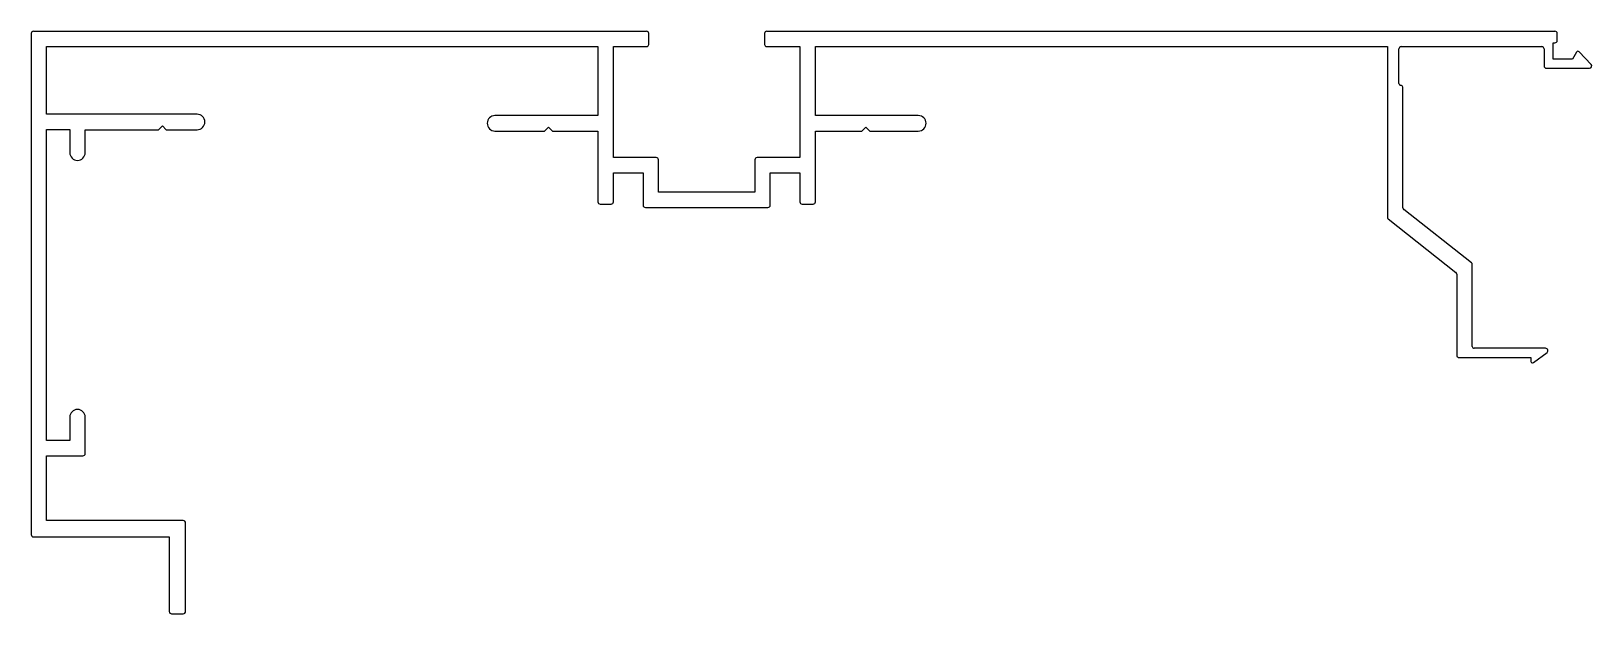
# Model space of a CAD drawing. Extents: x 2460 to 2662, y 1466 to 1541.
import ezdxf

# ---------------------------------------------------------------- set-up
doc = ezdxf.new("R2010")
doc.units = 0
doc.layers.get('0').update_dxf_attribs({"linetype": 'CONTINUOUS'})

msp = doc.modelspace()

# ---------------------------------------------------------------- linework, layer by layer
at = {"color": 0}
for p, q in [((2459.64, 1541.15), (2459.64, 1476.28)), ((2459.94, 1541.45), (2539.34, 1541.45)), ((2539.64, 1539.75), (2539.64, 1541.15)), ((2554.64, 1541.15), (2554.64, 1539.75)), ((2554.94, 1541.45), (2657.02, 1541.45)), ((2657.32, 1540.25), (2657.32, 1541.15)), ((2461.64, 1530.7), (2461.64, 1539.45)), ((2461.64, 1539.45), (2533.06, 1539.45)), ((2533.06, 1539.45), (2533.06, 1530.53)), ((2535.06, 1525.1), (2535.06, 1539.45)), ((2535.06, 1539.45), (2539.34, 1539.45)), ((2554.94, 1539.45), (2559.22, 1539.45)), ((2559.22, 1539.45), (2559.22, 1525.1)), ((2561.22, 1530.53), (2561.22, 1539.45)), ((2561.22, 1539.45), (2635.32, 1539.45)), ((2635.32, 1539.45), (2635.32, 1517.39)), ((2636.82, 1534.7), (2636.82, 1539.15)), ((2637.12, 1539.45), (2655.32, 1539.45)), ((2655.62, 1539.15), (2655.62, 1536.95)), ((2656.82, 1537.85), (2656.82, 1539.95)), ((2656.82, 1539.95), (2657.02, 1539.95)), ((2659.84, 1538.74), (2659.32, 1537.85)), ((2661.72, 1537.15), (2660.16, 1538.79)), ((2655.92, 1536.65), (2661.5, 1536.65)), ((2659.32, 1537.85), (2656.82, 1537.85)), ((2637.32, 1518.58), (2637.32, 1534.2)), ((2481.13, 1530.7), (2461.64, 1530.7)), ((2533.06, 1530.53), (2519.72, 1530.53)), ((2574.56, 1530.53), (2561.22, 1530.53)), ((2461.64, 1488.48), (2461.64, 1528.73)), ((2461.64, 1528.73), (2464.64, 1528.73)), ((2464.64, 1528.73), (2464.64, 1525.73)), ((2466.64, 1525.73), (2466.64, 1528.7)), ((2466.64, 1528.7), (2476.13, 1528.7)), ((2476.13, 1528.7), (2476.63, 1529.2)), ((2476.63, 1529.2), (2477.13, 1528.7)), ((2477.13, 1528.7), (2481.13, 1528.7)), ((2519.72, 1528.53), (2526.15, 1528.53)), ((2526.15, 1528.53), (2526.65, 1529.03)), ((2526.65, 1529.03), (2527.15, 1528.53)), ((2527.15, 1528.53), (2533.06, 1528.53)), ((2533.06, 1528.53), (2533.06, 1519.36)), ((2561.22, 1519.36), (2561.22, 1528.53)), ((2561.22, 1528.53), (2567.26, 1528.53)), ((2567.26, 1528.53), (2567.76, 1529.03)), ((2567.76, 1529.03), (2568.26, 1528.53)), ((2568.26, 1528.53), (2574.56, 1528.53)), ((2540.6, 1525.1), (2535.06, 1525.1)), ((2540.9, 1520.63), (2540.9, 1524.8)), ((2553.38, 1524.8), (2553.38, 1520.63)), ((2559.22, 1525.1), (2553.68, 1525.1)), ((2535.06, 1519.36), (2535.06, 1523.1)), ((2535.06, 1523.1), (2538.9, 1523.1)), ((2538.9, 1523.1), (2538.9, 1518.93)), ((2555.38, 1518.93), (2555.38, 1523.1)), ((2555.38, 1523.1), (2559.22, 1523.1)), ((2559.22, 1523.1), (2559.22, 1519.36)), ((2553.38, 1520.63), (2540.9, 1520.63)), ((2533.36, 1519.06), (2534.76, 1519.06)), ((2539.2, 1518.63), (2555.08, 1518.63)), ((2559.52, 1519.06), (2560.92, 1519.06)), ((2646.21, 1511.47), (2637.44, 1518.35)), ((2635.43, 1517.15), (2644.21, 1510.23)), ((2646.32, 1500.65), (2646.32, 1511.23)), ((2644.32, 1510), (2644.32, 1499.45)), ((2655.82, 1500.4), (2646.57, 1500.4)), ((2644.57, 1499.2), (2653.92, 1499.2)), ((2653.92, 1499.2), (2653.92, 1498.7)), ((2654.24, 1498.54), (2656, 1499.86)), ((2464.64, 1491.48), (2464.64, 1488.48)), ((2466.64, 1486.78), (2466.64, 1491.48)), ((2464.64, 1488.48), (2461.64, 1488.48)), ((2461.64, 1478.09), (2461.64, 1486.48)), ((2461.64, 1486.48), (2466.34, 1486.48)), ((2479.34, 1478.09), (2461.64, 1478.09)), ((2459.94, 1475.98), (2477.53, 1475.98)), ((2477.53, 1475.98), (2477.53, 1466.33)), ((2479.64, 1466.33), (2479.64, 1477.79)), ((2477.83, 1466.03), (2479.34, 1466.03))]:
    msp.add_line(p, q, dxfattribs=at)
for centre, radius, start, end in [((2459.94, 1541.15), 0.3, 90, 180), ((2539.34, 1541.15), 0.3, 0, 90), ((2554.94, 1541.15), 0.3, 90, 180), ((2657.02, 1541.15), 0.3, 0, 90), ((2539.34, 1539.75), 0.3, 270, 0), ((2554.94, 1539.75), 0.3, 180, 270), ((2637.12, 1539.15), 0.3, 90, 180), ((2655.32, 1539.15), 0.3, 0, 90), ((2657.02, 1540.25), 0.3, 270, 0), ((2660.01, 1538.65), 0.2, 43.7397, 151.6151), ((2655.92, 1536.95), 0.3, 180, 270), ((2661.5, 1536.95), 0.3, 270, 43.7397), ((2637.07, 1534.7), 0.25, 180, 270), ((2637.07, 1534.2), 0.25, 0, 90), ((2481.13, 1529.7), 1, 270, 90), ((2519.72, 1529.53), 1, 90, 270), ((2574.56, 1529.53), 1, 270, 90), ((2465.64, 1525.73), 1, 180, 0), ((2540.6, 1524.8), 0.3, 0, 90), ((2553.68, 1524.8), 0.3, 90, 180), ((2533.36, 1519.36), 0.3, 180, 270), ((2534.76, 1519.36), 0.3, 270, 0), ((2539.2, 1518.93), 0.3, 180, 270), ((2555.08, 1518.93), 0.3, 270, 0), ((2559.52, 1519.36), 0.3, 180, 270), ((2560.92, 1519.36), 0.3, 270, 0), ((2637.62, 1518.58), 0.3, 180, 231.8992), ((2635.62, 1517.39), 0.3, 180, 231.737), ((2644.02, 1510), 0.3, 0, 51.737), ((2646.02, 1511.23), 0.3, 0, 51.8992), ((2646.57, 1500.65), 0.25, 180, 270), ((2655.82, 1500.1), 0.3, 306.9209, 90), ((2644.57, 1499.45), 0.25, 180, 270), ((2654.12, 1498.7), 0.2, 180, 308.2319), ((2465.64, 1491.48), 1, 0, 180), ((2466.34, 1486.78), 0.3, 270, 0), ((2479.34, 1477.79), 0.3, 0, 90), ((2459.94, 1476.28), 0.3, 180, 270), ((2477.83, 1466.33), 0.3, 180, 270), ((2479.34, 1466.33), 0.3, 270, 0)]:
    msp.add_arc(centre, radius, start, end, dxfattribs=at)

doc.saveas('drawing.dxf')
